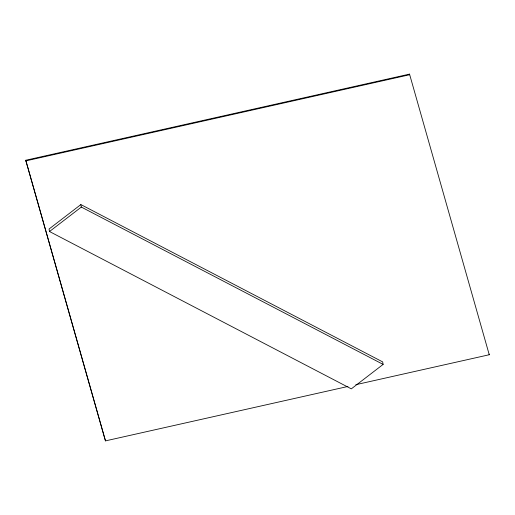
<?xml version="1.0" encoding="UTF-8"?>
<svg xmlns="http://www.w3.org/2000/svg" width="515" height="515" viewBox="0 0 515 515"><rect width="100%" height="100%" fill="white"/><g stroke="black" fill="none" stroke-linecap="round" stroke-linejoin="round"><path stroke-width="0.77" d="M80.861 204.571L49.054 229.02L49.517 231.525L351.32 388.857L383.128 364.401L382.664 361.903L80.861 204.571L81.325 207.069L383.128 364.401M49.517 231.525L81.325 207.069M347.979 386.456L105.472 440.885L25.75 160.255L409.528 74.115L489.25 354.745L355.826 384.692M25.866 160.88L409.644 74.739L409.528 74.115M25.75 160.255L105.472 440.885M489.134 354.12L489.25 354.745"/></g></svg>
